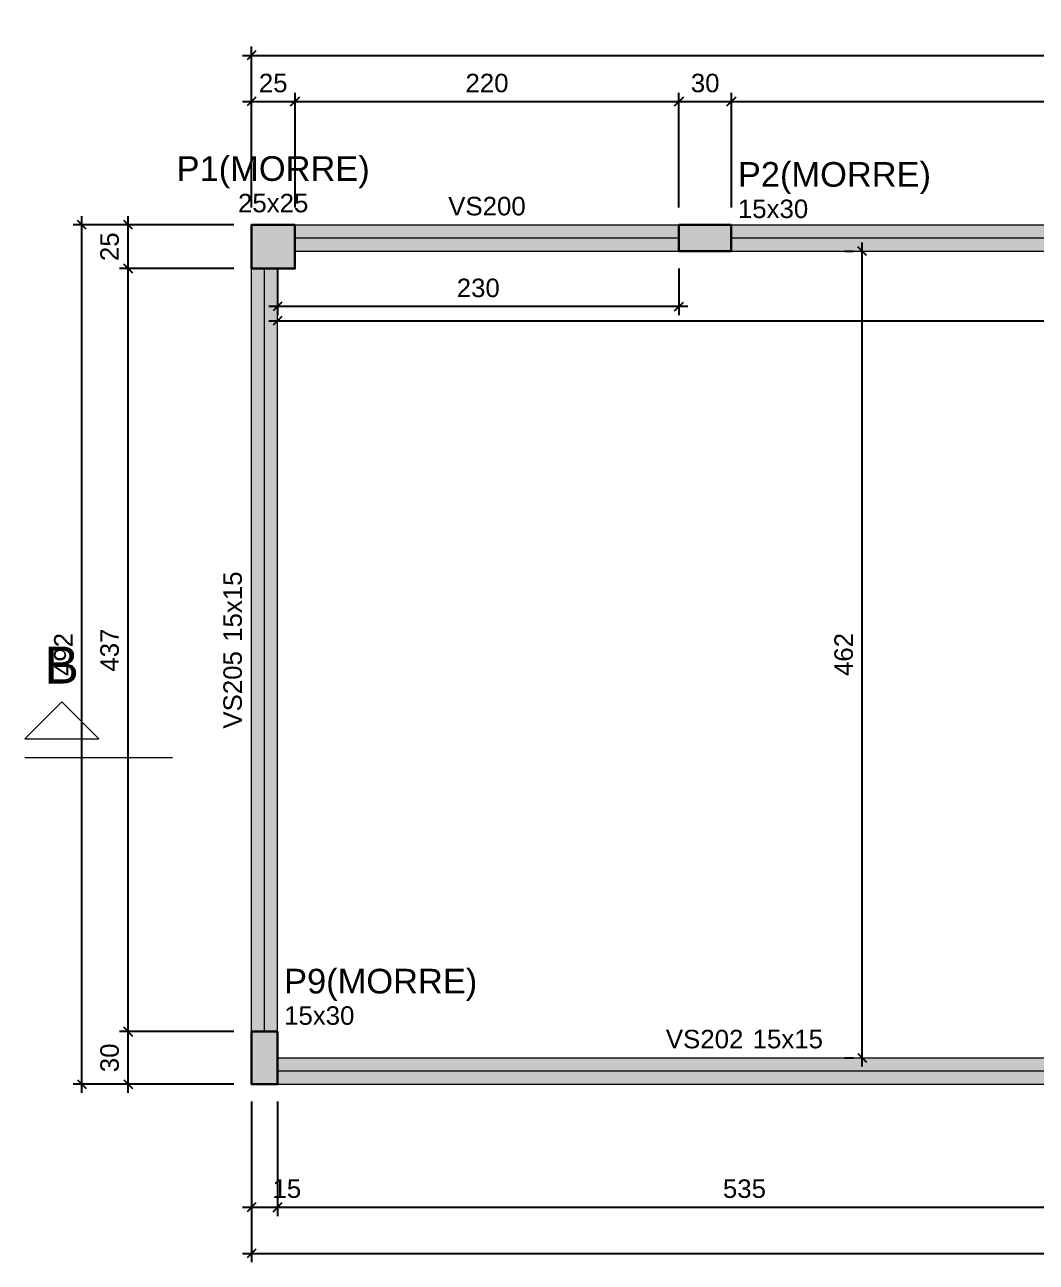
# Model space of a CAD drawing. Header units: inches. Extents: x -52 to 802, y -168 to 85.
# Drawn here: x 21.85 to 33.44, y -58.82 to -44.65 of the extents above; entities that cross this region are included whole.
import ezdxf

# ---------------------------------------------------------------- set-up
doc = ezdxf.new("R2010")
doc.units = ezdxf.units.IN
doc.header["$MEASUREMENT"] = 0
doc.linetypes.add('DOT2', pattern=[3.175, 0, -3.175])
for name, color, linetype, lineweight in [('FO-Cortes', 9, 'Continuous', 5), ('FO-Cotas', 5, 'Continuous', 5), ('FO-Eixos', 5, 'Continuous', 5), ('FO-Hachura pilar que morre', 106, 'Continuous', 5), ('FO-Hachura viga', 43, 'Continuous', 5), ('FO-Pilares', 4, 'Continuous', 30), ('FO-Textos das vigas', 7, 'Continuous', 5), ('FO-Textos dos pilares', 7, 'Continuous', 5), ('FO-Vigas', 1, 'Continuous', 20)]:
    doc.layers.add(name, color=color, linetype=linetype, lineweight=lineweight)
doc.styles.add('Arial', font='arial.ttf')
doc.styles.get("Standard").update_dxf_attribs({"font": 'arial.ttf'})
doc.dimstyles.new('UM_50.000000', dxfattribs={"dimtxt": 0.18, "dimasz": 0.1, "dimexe": 0.1, "dimexo": 0.2, "dimgap": 0, "dimtad": 1, "dimtih": 1, "dimtoh": 1, "dimdec": 1, "dimlfac": 50, "dimzin": 0, "dimdsep": 46, "dimtxsty": 'Standard', "dimcen": 0.09, "dimdle": 0.1, "dimadec": 1, "dimazin": 2, "dimtfac": 1, "dimtdec": 4, "dimtofl": 0, "dimtmove": 0, "dimatfit": 3, "dimfxl": 1, "dimtolj": 1, "dimarcsym": 0})

# ---------------------------------------------------------------- blocks, each defined once
blk = doc.blocks.new('_Oblique')
at = {"color": 0, "linetype": 'ByBlock', "lineweight": -2}
blk.add_line((-0.5, -0.5), (0.5, 0.5), dxfattribs=at)
blk = doc.blocks.new('*D225')
at = {"layer": 'Defpoints', "color": 0, "transparency": 16777216}
for p in [(24.944, -45.526), (24.444, -46.938), (24.944, -46.938)]:
    blk.add_point(p, dxfattribs=at)
at = {"layer": 'FO-Cotas', "color": 0, "lineweight": -2, "transparency": 16777216}
for p, q in [((24.444, -46.738), (24.444, -45.426)), ((24.944, -46.738), (24.944, -45.426)), ((24.344, -45.526), (25.044, -45.526))]:
    blk.add_line(p, q, dxfattribs=at)
at = {"layer": 'FO-Cotas', "color": 0, "lineweight": -2, "transparency": 16777216, "xscale": 0.1, "yscale": 0.1, "zscale": 0.1, "rotation": 180}
blk.add_blockref('_Oblique', (24.444, -45.526), dxfattribs=at)
at = {"layer": 'FO-Cotas', "color": 0, "lineweight": -2, "transparency": 16777216, "xscale": 0.1, "yscale": 0.1, "zscale": 0.1}
blk.add_blockref('_Oblique', (24.944, -45.526), dxfattribs=at)
at = {"layer": 'FO-Cotas', "transparency": 16777216, "insert": (24.694, -45.314), "char_height": 0.2118, "attachment_point": 5, "rotation": 0.0057, "style": 'Arial'}
blk.add_mtext('\\A1;25', dxfattribs=at)
blk = doc.blocks.new('*D226')
at = {"layer": 'Defpoints', "color": 0, "transparency": 16777216}
for p in [(29.344, -45.526), (24.944, -46.938), (29.344, -46.938)]:
    blk.add_point(p, dxfattribs=at)
at = {"layer": 'FO-Cotas', "color": 0, "lineweight": -2, "transparency": 16777216}
for p, q in [((24.944, -46.738), (24.944, -45.426)), ((29.344, -46.738), (29.344, -45.426)), ((24.844, -45.526), (29.444, -45.526))]:
    blk.add_line(p, q, dxfattribs=at)
at = {"layer": 'FO-Cotas', "color": 0, "lineweight": -2, "transparency": 16777216, "xscale": 0.1, "yscale": 0.1, "zscale": 0.1, "rotation": 180}
blk.add_blockref('_Oblique', (24.944, -45.526), dxfattribs=at)
at = {"layer": 'FO-Cotas', "color": 0, "lineweight": -2, "transparency": 16777216, "xscale": 0.1, "yscale": 0.1, "zscale": 0.1}
blk.add_blockref('_Oblique', (29.344, -45.526), dxfattribs=at)
at = {"layer": 'FO-Cotas', "transparency": 16777216, "insert": (27.144, -45.314), "char_height": 0.2118, "attachment_point": 5, "rotation": 0.0057, "style": 'Arial'}
blk.add_mtext('\\A1;220', dxfattribs=at)
blk = doc.blocks.new('*D227')
at = {"layer": 'Defpoints', "color": 0, "transparency": 16777216}
for p in [(29.944, -45.526), (29.344, -46.938), (29.944, -46.938)]:
    blk.add_point(p, dxfattribs=at)
at = {"layer": 'FO-Cotas', "color": 0, "lineweight": -2, "transparency": 16777216}
for p, q in [((29.344, -46.738), (29.344, -45.426)), ((29.944, -46.738), (29.944, -45.426)), ((29.244, -45.526), (30.044, -45.526))]:
    blk.add_line(p, q, dxfattribs=at)
at = {"layer": 'FO-Cotas', "color": 0, "lineweight": -2, "transparency": 16777216, "xscale": 0.1, "yscale": 0.1, "zscale": 0.1, "rotation": 180}
blk.add_blockref('_Oblique', (29.344, -45.526), dxfattribs=at)
at = {"layer": 'FO-Cotas', "color": 0, "lineweight": -2, "transparency": 16777216, "xscale": 0.1, "yscale": 0.1, "zscale": 0.1}
blk.add_blockref('_Oblique', (29.944, -45.526), dxfattribs=at)
at = {"layer": 'FO-Cotas', "transparency": 16777216, "insert": (29.644, -45.314), "char_height": 0.2118, "attachment_point": 5, "rotation": 0.0057, "style": 'Arial'}
blk.add_mtext('\\A1;30', dxfattribs=at)
blk = doc.blocks.new('*D228')
at = {"layer": 'Defpoints', "color": 0, "transparency": 16777216}
for p in [(39.244, -45.526), (29.944, -46.938), (39.244, -46.938)]:
    blk.add_point(p, dxfattribs=at)
at = {"layer": 'FO-Cotas', "color": 0, "lineweight": -2, "transparency": 16777216}
for p, q in [((29.944, -46.738), (29.944, -45.426)), ((39.244, -46.738), (39.244, -45.426)), ((29.844, -45.526), (39.344, -45.526))]:
    blk.add_line(p, q, dxfattribs=at)
at = {"layer": 'FO-Cotas', "color": 0, "lineweight": -2, "transparency": 16777216, "xscale": 0.1, "yscale": 0.1, "zscale": 0.1, "rotation": 180}
blk.add_blockref('_Oblique', (29.944, -45.526), dxfattribs=at)
at = {"layer": 'FO-Cotas', "color": 0, "lineweight": -2, "transparency": 16777216, "xscale": 0.1, "yscale": 0.1, "zscale": 0.1}
blk.add_blockref('_Oblique', (39.244, -45.526), dxfattribs=at)
at = {"layer": 'FO-Cotas', "transparency": 16777216, "insert": (34.594, -45.314), "char_height": 0.2118, "attachment_point": 5, "rotation": 0.0057, "style": 'Arial'}
blk.add_mtext('\\A1;465', dxfattribs=at)
blk = doc.blocks.new('*D232')
at = {"layer": 'Defpoints', "color": 0, "transparency": 16777216}
for p in [(44.544, -44.996), (24.444, -46.938), (44.544, -46.938)]:
    blk.add_point(p, dxfattribs=at)
at = {"layer": 'FO-Cotas', "color": 0, "lineweight": -2, "transparency": 16777216}
for p, q in [((24.444, -46.738), (24.444, -44.896)), ((44.544, -46.738), (44.544, -44.896)), ((24.344, -44.996), (44.644, -44.996))]:
    blk.add_line(p, q, dxfattribs=at)
at = {"layer": 'FO-Cotas', "color": 0, "lineweight": -2, "transparency": 16777216, "xscale": 0.1, "yscale": 0.1, "zscale": 0.1, "rotation": 180}
blk.add_blockref('_Oblique', (24.444, -44.996), dxfattribs=at)
at = {"layer": 'FO-Cotas', "color": 0, "lineweight": -2, "transparency": 16777216, "xscale": 0.1, "yscale": 0.1, "zscale": 0.1}
blk.add_blockref('_Oblique', (44.544, -44.996), dxfattribs=at)
at = {"layer": 'FO-Cotas', "transparency": 16777216, "insert": (34.494, -44.784), "char_height": 0.2118, "attachment_point": 5, "rotation": 0.0057, "style": 'Arial'}
blk.add_mtext('\\A1;1005', dxfattribs=at)
blk = doc.blocks.new('*D200')
at = {"layer": 'Defpoints', "color": 0, "transparency": 16777216}
for p in [(24.444, -56.778), (24.744, -56.778), (24.744, -58.19)]:
    blk.add_point(p, dxfattribs=at)
at = {"layer": 'FO-Cotas', "color": 0, "lineweight": -2, "transparency": 16777216}
for p, q in [((24.444, -56.978), (24.444, -58.29)), ((24.744, -56.978), (24.744, -58.29)), ((24.344, -58.19), (24.844, -58.19))]:
    blk.add_line(p, q, dxfattribs=at)
at = {"layer": 'FO-Cotas', "color": 0, "lineweight": -2, "transparency": 16777216, "xscale": 0.1, "yscale": 0.1, "zscale": 0.1, "rotation": 180}
blk.add_blockref('_Oblique', (24.444, -58.19), dxfattribs=at)
at = {"layer": 'FO-Cotas', "color": 0, "lineweight": -2, "transparency": 16777216, "xscale": 0.1, "yscale": 0.1, "zscale": 0.1}
blk.add_blockref('_Oblique', (24.744, -58.19), dxfattribs=at)
at = {"layer": 'FO-Cotas', "transparency": 16777216, "insert": (24.85, -57.978), "char_height": 0.2118, "attachment_point": 5, "rotation": 0.0057, "style": 'Arial'}
blk.add_mtext('\\A1;15', dxfattribs=at)
blk = doc.blocks.new('*D201')
at = {"layer": 'Defpoints', "color": 0, "transparency": 16777216}
for p in [(24.744, -56.778), (35.444, -56.778), (35.444, -58.19)]:
    blk.add_point(p, dxfattribs=at)
at = {"layer": 'FO-Cotas', "color": 0, "lineweight": -2, "transparency": 16777216}
for p, q in [((24.744, -56.978), (24.744, -58.29)), ((35.444, -56.978), (35.444, -58.29)), ((24.644, -58.19), (35.544, -58.19))]:
    blk.add_line(p, q, dxfattribs=at)
at = {"layer": 'FO-Cotas', "color": 0, "lineweight": -2, "transparency": 16777216, "xscale": 0.1, "yscale": 0.1, "zscale": 0.1, "rotation": 180}
blk.add_blockref('_Oblique', (24.744, -58.19), dxfattribs=at)
at = {"layer": 'FO-Cotas', "color": 0, "lineweight": -2, "transparency": 16777216, "xscale": 0.1, "yscale": 0.1, "zscale": 0.1}
blk.add_blockref('_Oblique', (35.444, -58.19), dxfattribs=at)
at = {"layer": 'FO-Cotas', "transparency": 16777216, "insert": (30.094, -57.978), "char_height": 0.2118, "attachment_point": 5, "rotation": 0.0057, "style": 'Arial'}
blk.add_mtext('\\A1;535', dxfattribs=at)
blk = doc.blocks.new('*D207')
at = {"layer": 'Defpoints', "color": 0, "transparency": 16777216}
for p in [(24.444, -56.778), (44.544, -56.778), (44.544, -58.719)]:
    blk.add_point(p, dxfattribs=at)
at = {"layer": 'FO-Cotas', "color": 0, "lineweight": -2, "transparency": 16777216}
for p, q in [((24.444, -56.978), (24.444, -58.819)), ((44.544, -56.978), (44.544, -58.819)), ((24.344, -58.719), (44.644, -58.719))]:
    blk.add_line(p, q, dxfattribs=at)
at = {"layer": 'FO-Cotas', "color": 0, "lineweight": -2, "transparency": 16777216, "xscale": 0.1, "yscale": 0.1, "zscale": 0.1, "rotation": 180}
blk.add_blockref('_Oblique', (24.444, -58.719), dxfattribs=at)
at = {"layer": 'FO-Cotas', "color": 0, "lineweight": -2, "transparency": 16777216, "xscale": 0.1, "yscale": 0.1, "zscale": 0.1}
blk.add_blockref('_Oblique', (44.544, -58.719), dxfattribs=at)
at = {"layer": 'FO-Cotas', "transparency": 16777216, "insert": (34.494, -58.507), "char_height": 0.2118, "attachment_point": 5, "rotation": 0.0057, "style": 'Arial'}
blk.add_mtext('\\A1;1005', dxfattribs=at)
blk = doc.blocks.new('*D208')
at = {"layer": 'Defpoints', "color": 0, "transparency": 16777216}
for p in [(23.032, -56.178), (24.444, -56.178), (24.444, -56.778)]:
    blk.add_point(p, dxfattribs=at)
at = {"layer": 'FO-Cotas', "color": 0, "lineweight": -2, "transparency": 16777216}
for p, q in [((23.032, -56.878), (23.032, -56.078)), ((24.244, -56.178), (22.932, -56.178)), ((24.244, -56.778), (22.932, -56.778))]:
    blk.add_line(p, q, dxfattribs=at)
at = {"layer": 'FO-Cotas', "color": 0, "lineweight": -2, "transparency": 16777216, "xscale": 0.1, "yscale": 0.1, "zscale": 0.1}
for p, rotation in [((23.032, -56.178), 90), ((23.032, -56.778), 270)]:
    blk.add_blockref('_Oblique', p, dxfattribs=dict(at, rotation=rotation))
at = {"layer": 'FO-Cotas', "transparency": 16777216, "insert": (22.82, -56.478), "char_height": 0.2118, "attachment_point": 5, "rotation": 90, "style": 'Arial'}
blk.add_mtext('\\A1;30', dxfattribs=at)
blk = doc.blocks.new('*D209')
at = {"layer": 'Defpoints', "color": 0, "transparency": 16777216}
for p in [(23.032, -47.438), (24.444, -47.438), (24.444, -56.178)]:
    blk.add_point(p, dxfattribs=at)
at = {"layer": 'FO-Cotas', "color": 0, "lineweight": -2, "transparency": 16777216}
for p, q in [((23.032, -56.278), (23.032, -47.338)), ((24.244, -47.438), (22.932, -47.438)), ((24.244, -56.178), (22.932, -56.178))]:
    blk.add_line(p, q, dxfattribs=at)
at = {"layer": 'FO-Cotas', "color": 0, "lineweight": -2, "transparency": 16777216, "xscale": 0.1, "yscale": 0.1, "zscale": 0.1}
for p, rotation in [((23.032, -47.438), 90), ((23.032, -56.178), 270)]:
    blk.add_blockref('_Oblique', p, dxfattribs=dict(at, rotation=rotation))
at = {"layer": 'FO-Cotas', "transparency": 16777216, "insert": (22.82, -51.808), "char_height": 0.2118, "attachment_point": 5, "rotation": 90, "style": 'Arial'}
blk.add_mtext('\\A1;437', dxfattribs=at)
blk = doc.blocks.new('*D210')
at = {"layer": 'Defpoints', "color": 0, "transparency": 16777216}
for p in [(23.032, -46.938), (24.444, -46.938), (24.444, -47.438)]:
    blk.add_point(p, dxfattribs=at)
at = {"layer": 'FO-Cotas', "color": 0, "lineweight": -2, "transparency": 16777216}
for p, q in [((23.032, -47.538), (23.032, -46.838)), ((24.244, -46.938), (22.932, -46.938)), ((24.244, -47.438), (22.932, -47.438))]:
    blk.add_line(p, q, dxfattribs=at)
at = {"layer": 'FO-Cotas', "color": 0, "lineweight": -2, "transparency": 16777216, "xscale": 0.1, "yscale": 0.1, "zscale": 0.1}
for p, rotation in [((23.032, -46.938), 90), ((23.032, -47.438), 270)]:
    blk.add_blockref('_Oblique', p, dxfattribs=dict(at, rotation=rotation))
at = {"layer": 'FO-Cotas', "transparency": 16777216, "insert": (22.82, -47.188), "char_height": 0.2118, "attachment_point": 5, "rotation": 90, "style": 'Arial'}
blk.add_mtext('\\A1;25', dxfattribs=at)
blk = doc.blocks.new('*D211')
at = {"layer": 'Defpoints', "color": 0, "transparency": 16777216}
for p in [(22.502, -46.938), (24.444, -46.938), (24.444, -56.778)]:
    blk.add_point(p, dxfattribs=at)
at = {"layer": 'FO-Cotas', "color": 0, "lineweight": -2, "transparency": 16777216}
for p, q in [((22.502, -56.878), (22.502, -46.838)), ((24.244, -46.938), (22.402, -46.938)), ((24.244, -56.778), (22.402, -56.778))]:
    blk.add_line(p, q, dxfattribs=at)
at = {"layer": 'FO-Cotas', "color": 0, "lineweight": -2, "transparency": 16777216, "xscale": 0.1, "yscale": 0.1, "zscale": 0.1}
for p, rotation in [((22.502, -46.938), 90), ((22.502, -56.778), 270)]:
    blk.add_blockref('_Oblique', p, dxfattribs=dict(at, rotation=rotation))
at = {"layer": 'FO-Cotas', "transparency": 16777216, "insert": (22.29, -51.858), "char_height": 0.2118, "attachment_point": 5, "rotation": 90, "style": 'Arial'}
blk.add_mtext('\\A1;492', dxfattribs=at)
blk = doc.blocks.new('*D216')
at = {"layer": 'Defpoints', "color": 0, "transparency": 16777216}
for p in [(24.744, -48.038), (44.244, -48.038), (44.244, -48.038)]:
    blk.add_point(p, dxfattribs=at)
at = {"layer": 'FO-Cotas', "color": 0, "lineweight": -2, "transparency": 16777216}
for p, q in [((24.744, -47.838), (24.744, -47.938)), ((44.244, -47.838), (44.244, -47.938)), ((24.644, -48.038), (44.344, -48.038))]:
    blk.add_line(p, q, dxfattribs=at)
at = {"layer": 'FO-Cotas', "color": 0, "lineweight": -2, "transparency": 16777216, "xscale": 0.1, "yscale": 0.1, "zscale": 0.1, "rotation": 180}
blk.add_blockref('_Oblique', (24.744, -48.038), dxfattribs=at)
at = {"layer": 'FO-Cotas', "color": 0, "lineweight": -2, "transparency": 16777216, "xscale": 0.1, "yscale": 0.1, "zscale": 0.1}
blk.add_blockref('_Oblique', (44.244, -48.038), dxfattribs=at)
at = {"layer": 'FO-Cotas', "transparency": 16777216, "insert": (34.494, -47.826), "char_height": 0.2118, "attachment_point": 5, "rotation": 0.0057, "style": 'Arial'}
blk.add_mtext('\\A1;975', dxfattribs=at)
blk = doc.blocks.new('*D217')
at = {"layer": 'Defpoints', "color": 0, "transparency": 16777216}
for p in [(31.444, -47.238), (31.444, -47.238), (31.444, -56.478)]:
    blk.add_point(p, dxfattribs=at)
at = {"layer": 'FO-Cotas', "color": 0, "lineweight": -2, "transparency": 16777216}
for p, q in [((31.444, -56.578), (31.444, -47.138)), ((31.244, -47.238), (31.344, -47.238)), ((31.244, -56.478), (31.344, -56.478))]:
    blk.add_line(p, q, dxfattribs=at)
at = {"layer": 'FO-Cotas', "color": 0, "lineweight": -2, "transparency": 16777216, "xscale": 0.1, "yscale": 0.1, "zscale": 0.1}
for p, rotation in [((31.444, -47.238), 90), ((31.444, -56.478), 270)]:
    blk.add_blockref('_Oblique', p, dxfattribs=dict(at, rotation=rotation))
at = {"layer": 'FO-Cotas', "transparency": 16777216, "insert": (31.232, -51.858), "char_height": 0.2118, "attachment_point": 5, "rotation": 90, "style": 'Arial'}
blk.add_mtext('\\A1;462', dxfattribs=at)
blk = doc.blocks.new('*D223')
at = {"layer": 'Defpoints', "color": 0, "transparency": 16777216}
for p in [(24.744, -47.238), (29.344, -47.238), (24.744, -47.873)]:
    blk.add_point(p, dxfattribs=at)
at = {"layer": 'FO-Cotas', "color": 0, "lineweight": -2, "transparency": 16777216}
for p, q in [((24.744, -47.438), (24.744, -47.973)), ((29.344, -47.438), (29.344, -47.973)), ((29.444, -47.873), (24.644, -47.873))]:
    blk.add_line(p, q, dxfattribs=at)
at = {"layer": 'FO-Cotas', "color": 0, "lineweight": -2, "transparency": 16777216, "xscale": 0.1, "yscale": 0.1, "zscale": 0.1, "rotation": 180}
blk.add_blockref('_Oblique', (24.744, -47.873), dxfattribs=at)
at = {"layer": 'FO-Cotas', "color": 0, "lineweight": -2, "transparency": 16777216, "xscale": 0.1, "yscale": 0.1, "zscale": 0.1}
blk.add_blockref('_Oblique', (29.344, -47.873), dxfattribs=at)
at = {"layer": 'FO-Cotas', "transparency": 16777216, "insert": (27.044, -47.661), "char_height": 0.2118, "attachment_point": 5, "rotation": 0.0057, "style": 'Arial'}
blk.add_mtext('\\A1;230', dxfattribs=at)

msp = doc.modelspace()

# ---------------------------------------------------------------- hatches: boundary and pattern name
at = {"layer": 'FO-Hachura pilar que morre', "linetype": 'Continuous'}
for points in [[(24.4437, -47.4377), (24.6937, -47.4377), (24.9437, -47.4377), (24.9437, -47.1877), (24.9437, -46.9377), (24.6937, -46.9377), (24.4437, -46.9377), (24.4437, -47.1877)], [(29.3437, -46.9377), (29.3437, -47.0877), (29.3437, -47.2377), (29.6437, -47.2377), (29.9437, -47.2377), (29.9437, -47.0877), (29.9437, -46.9377), (29.6437, -46.9377)], [(24.7437, -56.1777), (24.5937, -56.1777), (24.4437, -56.1777), (24.4437, -56.4777), (24.4437, -56.7777), (24.5937, -56.7777), (24.7437, -56.7777), (24.7437, -56.4777)]]:
    msp.add_hatch(color=256, dxfattribs=at).paths.add_polyline_path(points)
at = {"layer": 'FO-Hachura viga', "linetype": 'Continuous'}
for points in [[(29.3437, -46.9377), (29.3437, -46.9377), (24.9437, -46.9377), (24.9437, -47.2377), (29.3437, -47.2377), (29.3437, -46.9377)], [(39.2437, -46.9377), (39.2437, -46.9377), (29.9437, -46.9377), (29.9437, -47.2377), (39.2437, -47.2377), (39.2437, -46.9377)], [(24.7437, -47.4377), (24.7437, -47.4377), (24.4437, -47.4377), (24.4437, -56.1777), (24.7437, -56.1777), (24.7437, -47.4377)], [(35.4437, -56.4777), (35.4437, -56.4777), (24.7437, -56.4777), (24.7437, -56.7777), (35.4437, -56.7777), (35.4437, -56.4777)]]:
    msp.add_hatch(color=256, dxfattribs=at).paths.add_polyline_path(points)

# ---------------------------------------------------------------- linework, layer by layer
at = {"layer": 'FO-Cortes'}
msp.add_line((21.8468, -53.0377), (23.5412, -53.0377), dxfattribs=at)
at = {"layer": 'FO-Cortes', "linetype": 'Continuous'}
msp.add_lwpolyline([(21.8468, -52.8259), (22.694, -52.8259), (22.2704, -52.4023), (21.8468, -52.8259)], close=True, dxfattribs=at)
at = {"layer": 'FO-Eixos'}
for p, q in [((24.9437, -47.0877), (29.3437, -47.0877)), ((29.9437, -47.0877), (39.2437, -47.0877)), ((24.5937, -56.1777), (24.5937, -47.4377)), ((24.7437, -56.6277), (35.4437, -56.6277))]:
    msp.add_line(p, q, dxfattribs=at)
at = {"layer": 'FO-Pilares'}
for points in [[(24.4437, -47.4377), (24.6937, -47.4377), (24.9437, -47.4377), (24.9437, -47.1877), (24.9437, -46.9377), (24.6937, -46.9377), (24.4437, -46.9377), (24.4437, -47.1877), (24.4437, -47.4377)], [(29.3437, -46.9377), (29.3437, -47.0877), (29.3437, -47.2377), (29.6437, -47.2377), (29.9437, -47.2377), (29.9437, -47.0877), (29.9437, -46.9377), (29.6437, -46.9377), (29.3437, -46.9377)], [(24.7437, -56.1777), (24.5937, -56.1777), (24.4437, -56.1777), (24.4437, -56.4777), (24.4437, -56.7777), (24.5937, -56.7777), (24.7437, -56.7777), (24.7437, -56.4777), (24.7437, -56.1777)]]:
    msp.add_lwpolyline(points, close=True, dxfattribs=at)
at = {"layer": 'FO-Vigas'}
for p, q in [((24.9437, -46.9377), (29.3437, -46.9377)), ((29.9437, -46.9377), (39.2437, -46.9377)), ((24.9437, -47.2377), (29.3437, -47.2377)), ((29.9437, -47.2377), (39.2437, -47.2377)), ((24.4437, -56.1777), (24.4437, -47.4377)), ((24.7437, -56.1777), (24.7437, -47.4377)), ((24.7437, -56.4777), (35.4437, -56.4777)), ((24.7437, -56.7777), (35.4437, -56.7777))]:
    msp.add_line(p, q, dxfattribs=at)

# ---------------------------------------------------------------- texts
at = {"layer": 'FO-Cortes', "linetype": 'DOT2', "ltscale": 0.05, "insert": (22.2704, -52.1905), "char_height": 0.4236, "width": 0.793288, "attachment_point": 8, "line_spacing_factor": 0.798, "style": 'Arial'}
msp.add_mtext('B', dxfattribs=at)
at = {"layer": 'FO-Textos das vigas', "linetype": 'Continuous', "char_height": 0.2118, "line_spacing_factor": 0.798, "style": 'Arial'}
for s, insert, width, attachment_point in [('VS200', (27.1437, -46.8318), 1.79269, 8), ('VS202', (30.082, -56.3718), 1.79269, 9), ('15x15', (30.1879, -56.3718), 1.620988, 7)]:
    msp.add_mtext(s, dxfattribs=dict(at, insert=insert, width=width, attachment_point=attachment_point))
at = {"layer": 'FO-Textos das vigas', "linetype": 'Continuous', "char_height": 0.2118, "rotation": 90, "line_spacing_factor": 0.798, "style": 'Arial'}
for s, insert, width, attachment_point in [('15x15', (24.3378, -51.7136), 1.620988, 7), ('VS205', (24.3378, -51.8195), 1.79269, 9)]:
    msp.add_mtext(s, dxfattribs=dict(at, insert=insert, width=width, attachment_point=attachment_point))
at = {"layer": 'FO-Textos dos pilares', "linetype": 'Continuous', "line_spacing_factor": 0.798, "style": 'Arial'}
for s, insert, char_height, width, attachment_point in [('P1(MORRE)', (24.6937, -46.5187), 0.2824, 4.450823, 8), ('P2(MORRE)', (30.0187, -46.5857), 0.2824, 4.450823, 7), ('25x25', (24.6937, -46.7965), 0.2118, 1.620988, 8), ('15x30', (30.0187, -46.8627), 0.2118, 1.620988, 7), ('P9(MORRE)', (24.8187, -55.8257), 0.2824, 4.450823, 7), ('15x30', (24.8187, -56.1027), 0.2118, 1.620988, 7)]:
    msp.add_mtext(s, dxfattribs=dict(at, insert=insert, char_height=char_height, width=width, attachment_point=attachment_point))

# ---------------------------------------------------------------- dimensions: what is measured, and where the dimension line sits
at = {"layer": 'FO-Cotas'}
for base, p1, p2, picture, middle in [((44.5437, -44.9962), (24.4437, -46.9377), (44.5437, -46.9377), '*D232', (34.4937, -44.7844)), ((24.9437, -45.5257), (24.4437, -46.9377), (24.9437, -46.9377), '*D225', (24.6937, -45.3139)), ((29.3437, -45.5257), (24.9437, -46.9377), (29.3437, -46.9377), '*D226', (27.1437, -45.3139)), ((29.9437, -45.5257), (29.3437, -46.9377), (29.9437, -46.9377), '*D227', (29.6437, -45.3139)), ((39.2437, -45.5257), (29.9437, -46.9377), (39.2437, -46.9377), '*D228', (34.5937, -45.3139)), ((24.7437, -47.8731), (29.3437, -47.2377), (24.7437, -47.2377), '*D223', (27.0437, -47.6613)), ((44.2437, -48.0377), (24.7437, -48.0377), (44.2437, -48.0377), '*D216', (34.4937, -47.8259)), ((24.7437, -58.1897), (24.4437, -56.7777), (24.7437, -56.7777), '*D200', (24.8496, -57.9779)), ((44.5437, -58.7192), (24.4437, -56.7777), (44.5437, -56.7777), '*D207', (34.4937, -58.5074)), ((35.4437, -58.1897), (24.7437, -56.7777), (35.4437, -56.7777), '*D201', (30.0937, -57.9779))]:
    dim = msp.add_linear_dim(base=base, p1=p1, p2=p2, dimstyle='UM_50.000000', override={"dimtxt": 0.2118, "dimasz": 0.1, "dimexe": 0.1, "dimexo": 0.2, "dimtad": 1, "dimtih": 0, "dimtoh": 0, "dimdec": 1, "dimlfac": 50, "dimzin": 8, "dimtxsty": 'Arial', "dimblk": 'Oblique', "dimblk1": 'Oblique', "dimblk2": 'Oblique', "dimsah": 1, "dimdle": 0.1, "dimse1": 0, "dimse2": 0, "dimclrt": 256, "dimadec": 1, "dimazin": 3, "dimtmove": 2, "dimldrblk": 'Oblique'}, dxfattribs=at)
    dim.commit()
    dim.dimension.update_dxf_attribs({"geometry": picture, "text_midpoint": middle, "dimtype": 160, "text_rotation": 0.00573})
for base, p1, p2, picture, middle in [((22.5022, -46.9377), (24.4437, -56.7777), (24.4437, -46.9377), '*D211', (22.2904, -51.8577)), ((23.0317, -46.9377), (24.4437, -47.4377), (24.4437, -46.9377), '*D210', (22.8199, -47.1877)), ((31.4437, -47.2377), (31.4437, -56.4777), (31.4437, -47.2377), '*D217', (31.2319, -51.8577)), ((23.0317, -47.4377), (24.4437, -56.1777), (24.4437, -47.4377), '*D209', (22.8199, -51.8077)), ((23.0317, -56.1777), (24.4437, -56.7777), (24.4437, -56.1777), '*D208', (22.8199, -56.4777))]:
    dim = msp.add_linear_dim(base=base, p1=p1, p2=p2, angle=90, dimstyle='UM_50.000000', override={"dimtxt": 0.2118, "dimasz": 0.1, "dimexe": 0.1, "dimexo": 0.2, "dimtad": 1, "dimtih": 0, "dimtoh": 0, "dimdec": 1, "dimlfac": 50, "dimzin": 8, "dimtxsty": 'Arial', "dimblk": 'Oblique', "dimblk1": 'Oblique', "dimblk2": 'Oblique', "dimsah": 1, "dimdle": 0.1, "dimse1": 0, "dimse2": 0, "dimclrt": 256, "dimadec": 1, "dimazin": 3, "dimtmove": 2, "dimldrblk": 'Oblique'}, dxfattribs=at)
    dim.commit()
    dim.dimension.update_dxf_attribs({"geometry": picture, "text_midpoint": middle, "dimtype": 160, "text_rotation": 90})

doc.saveas('drawing.dxf')
